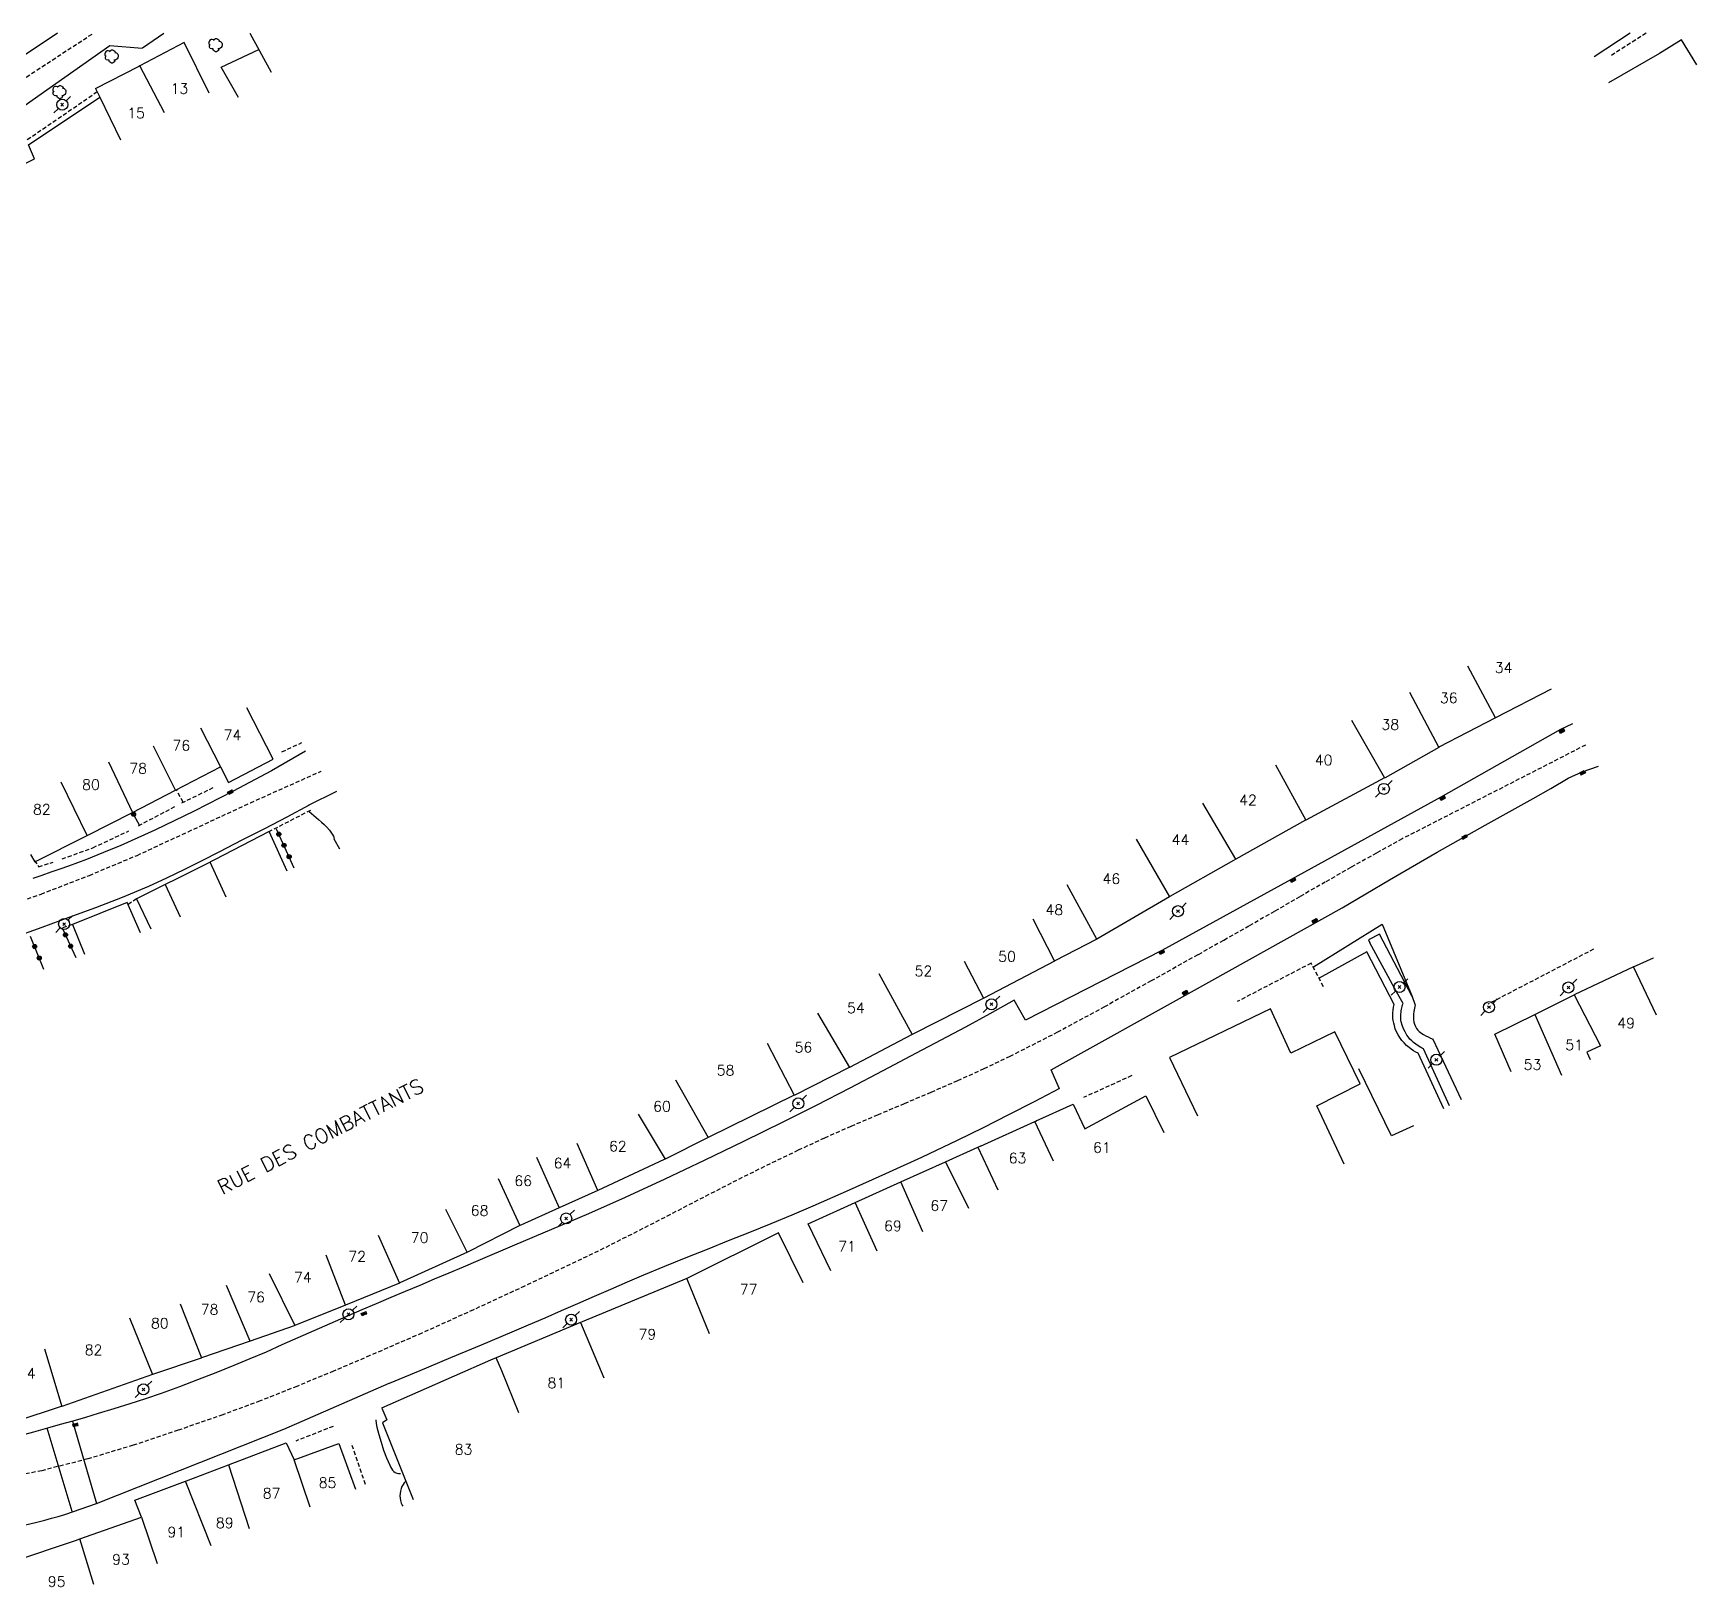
# Model space of a CAD drawing. Header units: millimetres. Extents: x 157999 to 159002, y 156999 to 158001.
# Drawn here: x 158355.3 to 158556.5, y 157812.1 to 158000 of the extents above; entities that cross this region are included whole.
import ezdxf
from ezdxf.enums import TextEntityAlignment as Align

# ---------------------------------------------------------------- set-up
doc = ezdxf.new("R2010")
doc.units = ezdxf.units.MM
doc.linetypes.add('DASHED', pattern=[0.75, 0.5, -0.25])
doc.layers.get('0').update_dxf_attribs({"linetype": 'CONTINUOUS'})
for name, color, linetype in [('W0001', 6, 'DASHED'), ('W0014', 7, 'CONTINUOUS'), ('W0017', 7, 'CONTINUOUS'), ('W0020', 2, 'CONTINUOUS'), ('W0101', 7, 'CONTINUOUS'), ('W0104', 1, 'CONTINUOUS'), ('W0105', 7, 'CONTINUOUS'), ('W0112', 1, 'DASHED'), ('W0300', 7, 'CONTINUOUS'), ('W0323', 7, 'CONTINUOUS'), ('W0333', 7, 'CONTINUOUS'), ('W0401', 7, 'CONTINUOUS'), ('W0473', 7, 'CONTINUOUS'), ('W0989', 7, 'CONTINUOUS'), ('W0991', 7, 'CONTINUOUS'), ('W1102', 7, 'CONTINUOUS')]:
    doc.layers.add(name, color=color, linetype=linetype)
doc.styles.get("Standard").update_dxf_attribs({"font": 'romans.shx', "width": 0.85})

# ---------------------------------------------------------------- blocks, each defined once
blk = doc.blocks.new('T473')
for p, q in [((-0.166667, 0.166667), (0.166667, -0.166667)), ((-0.166667, -0.166667), (0.166667, 0.166667)), ((0.500001, 0.500001), (1.000002, 1.000002)), ((-1.000002, -1.000002), (-0.500001, -0.500001))]:
    blk.add_line(p, q)
blk.add_ellipse((0, 0), major_axis=(0.471405, 0.471405), ratio=1, start_param=5.4977871438, end_param=11.780972451)
blk = doc.blocks.new('T300')
for p, q in [((-0.8, 0.51), (-0.86, 0.34)), ((-0.86, 0.34), (-0.86, 0.17)), ((-0.86, 0.17), (-0.74, 0.06)), ((-0.69, 0.63), (-0.8, 0.51)), ((-0.8, -0.06), (-0.74, 0.06)), ((-0.74, 0.06), (-0.69, 0.11)), ((-0.57, 0.69), (-0.69, 0.63)), ((-0.46, 0.69), (-0.57, 0.69)), ((-0.29, 0.63), (-0.46, 0.69)), ((-0.29, 0.63), (-0.17, 0.74)), ((-0.23, 0.57), (-0.29, 0.63)), ((-0.17, 0.74), (-0.06, 0.8)), ((-0.06, 0.8), (0.06, 0.8)), ((0.06, 0.8), (0.23, 0.74)), ((0.23, 0.74), (0.34, 0.63)), ((0.34, 0.63), (0.4, 0.51)), ((0.46, 0.46), (0.34, 0.46)), ((0.4, 0.51), (0.4, 0.46)), ((0.57, 0.4), (0.46, 0.46)), ((0.57, 0.4), (0.69, 0.29)), ((0.69, 0.29), (0.74, 0.17)), ((0.74, 0.06), (0.69, -0.17)), ((0.74, 0.17), (0.74, 0.06)), ((-0.8, -0.17), (-0.8, -0.06)), ((-0.8, -0.23), (-0.8, -0.17)), ((-0.74, -0.34), (-0.8, -0.23)), ((-0.69, -0.4), (-0.74, -0.34)), ((-0.51, -0.46), (-0.69, -0.4)), ((-0.4, -0.46), (-0.51, -0.46)), ((-0.4, -0.46), (-0.34, -0.46)), ((-0.34, -0.46), (-0.34, -0.4)), ((-0.34, -0.51), (-0.34, -0.46)), ((-0.29, -0.63), (-0.34, -0.51)), ((-0.17, -0.74), (-0.29, -0.63)), ((-0.06, -0.8), (-0.17, -0.74)), ((0.06, -0.8), (-0.06, -0.8)), ((0.17, -0.74), (0.06, -0.8)), ((0.23, -0.69), (0.17, -0.74)), ((0.29, -0.46), (0.23, -0.46)), ((0.29, -0.63), (0.23, -0.69)), ((0.46, -0.4), (0.29, -0.46)), ((0.34, -0.51), (0.29, -0.63)), ((0.34, -0.51), (0.34, -0.46)), ((0.57, -0.34), (0.46, -0.4)), ((0.63, -0.29), (0.57, -0.34)), ((0.69, -0.17), (0.63, -0.29))]:
    blk.add_line(p, q)
blk = doc.blocks.new('T401')
for p, q in [((-0.3, 0.3), (0, 0.3)), ((-0.3, -0.25), (-0.3, 0.3)), ((-0.3, 0.15), (0, 0.15)), ((-0.3, 0), (0, 0)), ((0, 0.3), (0, -0.25)), ((-0.3, -0.15), (0, -0.15)), ((-0.3, -0.25), (-0.3, -0.3)), ((-0.3, -0.3), (0, -0.3)), ((0, -0.3), (0, -0.25))]:
    blk.add_line(p, q)
blk = doc.blocks.new('t323o')
at = {"color": 0, "linetype": 'Continuous'}
for radius in [0.25, 0.15]:
    blk.add_circle((0, 0), radius, dxfattribs=at)

msp = doc.modelspace()

# ---------------------------------------------------------------- linework, layer by layer
at = {"layer": 'W0001'}
for points in [[(158343.82, 157987.74), (158362.59, 158000)], [(158543.08, 157913.92), (158520.91, 157902.59), (158517.79, 157900.87), (158514.7, 157899.13), (158511.61, 157897.36), (158508.53, 157895.59), (158505.45, 157893.81), (158502.37, 157892.04), (158499.28, 157890.28), (158496.17, 157888.55), (158490.54, 157885.41), (158484.9, 157882.27), (158479.22, 157879.2), (158473.46, 157876.27), (158470.3, 157874.76), (158467.11, 157873.32), (158463.9, 157871.92), (158460.67, 157870.55), (158457.45, 157869.19), (158454.23, 157867.81), (158451.02, 157866.39), (158447.84, 157864.92), (158444.45, 157863.29), (158441.08, 157861.62), (158437.73, 157859.92), (158434.39, 157858.19), (158431.05, 157856.47), (158427.7, 157854.76), (158424.34, 157853.07), (158420.95, 157851.43), (158414.77, 157848.5), (158408.57, 157845.63), (158402.33, 157842.82), (158396.06, 157840.09), (158391.65, 157838.22), (158387.22, 157836.38), (158382.76, 157834.61), (158378.26, 157832.95), (158372.85, 157831.06), (158367.41, 157829.25), (158361.92, 157827.6), (158356.36, 157826.18), (158351.87, 157825.28)], [(158247.02, 157874.75), (158270.2, 157876.86), (158277.57, 157877.53), (158284.96, 157878.19), (158292.34, 157878.94), (158299.69, 157879.94), (158305.32, 157880.89), (158310.93, 157881.98), (158316.51, 157883.22), (158322.06, 157884.59), (158327.73, 157886.18), (158333.35, 157887.93), (158338.94, 157889.79), (158344.5, 157891.7), (158350.4, 157893.78), (158356.28, 157895.91), (158362.12, 157898.17), (158367.89, 157900.59), (158374.07, 157903.45), (158381.61, 157906.95), (158390.17, 157910.77), (158390.17, 157910.77)]]:
    msp.add_lwpolyline(points, dxfattribs=at)
at = {"layer": 'W0014'}
for points in [[(158358.26, 158000), (158355.8, 157998.35), (158352.23, 157995.98), (158348.64, 157993.61)], [(158368.55, 157998.23), (158371.13, 158000)], [(158548.49, 158000), (158544.13, 157997.17)], [(158330.29, 157975.55), (158332.43, 157976.8), (158334.55, 157978.07), (158336.66, 157979.37), (158338.75, 157980.69), (158340.85, 157982.05), (158342.93, 157983.43), (158345, 157984.84), (158347.07, 157986.25), (158349.28, 157987.77), (158351.49, 157989.3), (158353.69, 157990.84), (158355.89, 157992.38), (158358.07, 157993.91), (158360.24, 157995.45), (158362.41, 157996.99), (158364.58, 157998.53)], [(158364.58, 157998.53), (158368.52, 157998.18)], [(158541.51, 157916.48), (158540.07, 157915.79), (158525.57, 157907.64), (158507.49, 157897.65), (158491.82, 157889.09), (158475.34, 157880.64)], [(158388.26, 157913.18), (158384.17, 157910.82), (158379.5, 157908.36), (158374.8, 157905.95), (158370.05, 157903.64), (158368, 157902.7), (158365.94, 157901.79), (158363.85, 157900.92), (158361.76, 157900.1)], [(158513.66, 157894.26), (158519.39, 157897.63), (158525.15, 157900.96), (158530.94, 157904.24), (158536.75, 157907.48), (158538.87, 157908.69), (158540.98, 157909.93), (158542.66, 157910.7), (158544.64, 157911.37)], [(158388.64, 157906.64), (158392.07, 157908.37)], [(158352.83, 157890.63), (158356.41, 157891.92), (158359.66, 157893.11), (158362.9, 157894.3), (158366.13, 157895.54), (158369.33, 157896.87), (158371.5, 157897.86), (158373.65, 157898.91), (158375.77, 157899.98), (158377.9, 157901.06), (158380.62, 157902.45), (158383.33, 157903.84), (158386.04, 157905.26), (158388.73, 157906.69)], [(158361.76, 157900.1), (158360.69, 157899.69), (158359.61, 157899.3), (158358.53, 157898.92), (158357.45, 157898.55), (158356.37, 157898.17), (158355.29, 157897.8)], [(158479.43, 157872.45), (158478.46, 157874.67), (158495.42, 157884.08), (158513.66, 157894.26)], [(158473.96, 157883.06), (158471.02, 157881.43), (158468.07, 157879.82), (158465.1, 157878.23), (158462.14, 157876.65), (158458.11, 157874.53), (158454.08, 157872.43), (158450.04, 157870.35), (158445.98, 157868.31), (158441.25, 157865.98), (158436.49, 157863.69), (158431.72, 157861.44), (158426.93, 157859.23), (158422.49, 157857.26), (158418.03, 157855.34), (158413.56, 157853.44), (158409.09, 157851.54), (158407.34, 157850.8), (158405.58, 157850.06), (158403.83, 157849.32), (158402.08, 157848.58), (158400.32, 157847.85), (158398.57, 157847.11), (158396.82, 157846.37), (158395.07, 157845.62), (158393.13, 157844.78), (158391.2, 157843.94), (158389.28, 157843.08), (158387.35, 157842.23), (158385.42, 157841.38), (158383.49, 157840.53), (158381.55, 157839.71), (158379.6, 157838.9), (158377.42, 157838.02), (158375.22, 157837.16), (158373.02, 157836.33), (158370.81, 157835.53), (158368.91, 157834.88), (158367.01, 157834.26), (158365.1, 157833.67), (158363.18, 157833.08), (158361.65, 157832.62), (158360.12, 157832.18), (158358.58, 157831.75), (158357.04, 157831.32), (158355.38, 157830.85), (158353.71, 157830.38)], [(158475.34, 157880.64), (158473.96, 157883.06)], [(158398.44, 157836.78), (158402.15, 157838.31), (158405.85, 157839.85), (158409.55, 157841.4), (158413.25, 157842.96), (158415.24, 157843.82), (158417.24, 157844.68), (158419.23, 157845.54), (158421.21, 157846.41), (158423.2, 157847.28), (158425.2, 157848.15), (158427.19, 157849), (158429.19, 157849.85), (158431.74, 157850.91), (158434.31, 157851.95), (158436.87, 157852.98), (158439.44, 157854.01), (158442.01, 157855.04), (158444.58, 157856.08), (158447.13, 157857.13), (158449.68, 157858.21), (158454.07, 157860.14), (158458.45, 157862.1), (158462.81, 157864.11), (158467.14, 157866.16), (158470.25, 157867.68), (158473.34, 157869.24), (158476.42, 157870.82), (158479.48, 157872.45)], [(158385.64, 157831.21), (158398.39, 157836.76)], [(158362.98, 157822.2), (158385.64, 157831.21)], [(158346.96, 157818.44), (158348.03, 157818.55), (158349.1, 157818.68), (158350.17, 157818.83), (158351.23, 157819.01), (158352.41, 157819.22), (158353.58, 157819.46), (158354.75, 157819.73), (158355.92, 157820), (158356.74, 157820.2), (158357.55, 157820.42), (158358.35, 157820.64), (158359.16, 157820.88)], [(158359.16, 157820.88), (158362.98, 157822.2)]]:
    msp.add_lwpolyline(points, dxfattribs=at)
at = {"layer": 'W0017'}
for points in [[(158388.7, 157905.89), (158388.99, 157905.65), (158389.28, 157905.41), (158389.57, 157905.16), (158389.85, 157904.91), (158390.19, 157904.61), (158390.52, 157904.31), (158390.85, 157903.99), (158391.15, 157903.65), (158391.32, 157903.41), (158391.49, 157903.16), (158391.63, 157902.89), (158391.75, 157902.62)], [(158391.71, 157902.6), (158392.37, 157901.39)], [(158396.75, 157832.33), (158396.82, 157831.88), (158396.91, 157831.44), (158397.01, 157830.99), (158397.12, 157830.56), (158397.4, 157829.61), (158397.71, 157828.68), (158398.06, 157827.75), (158398.46, 157826.85), (158398.56, 157826.66), (158398.66, 157826.45), (158398.78, 157826.26), (158398.94, 157826.1), (158399.12, 157825.98), (158399.32, 157825.9), (158399.53, 157825.85), (158399.74, 157825.84)]]:
    msp.add_lwpolyline(points, dxfattribs=at)
at = {"layer": 'W0020'}
for points in [[(158360.05, 157821.24), (158357.02, 157831.31)], [(158360.07, 157832.18), (158362.98, 157822.2)]]:
    msp.add_lwpolyline(points, dxfattribs=at)
at = {"layer": 'W0101'}
for points in [[(158381.52, 158000), (158384.12, 157995.3)], [(158373.58, 157998.89), (158368.23, 157996.06)], [(158376.63, 157992.75), (158373.58, 157998.89)], [(158556.53, 157996.2), (158554.68, 157999.19), (158552.03, 157997.57), (158545.87, 157994.02)], [(158368.23, 157996.06), (158368.12, 157996), (158362.84, 157993.28)], [(158349.35, 157980.69), (158350.61, 157981.34), (158350.17, 157982.17), (158355.47, 157984.83), (158355.47, 157984.83), (158354.76, 157986.52), (158363.38, 157992.26)], [(158362.86, 157993.33), (158363.38, 157992.26)], [(158538.91, 157920.7), (158532.19, 157917.21)], [(158384.35, 157912.23), (158381.17, 157918.41)], [(158532.19, 157917.21), (158525.34, 157913.66), (158525.33, 157913.65)], [(158525.33, 157913.65), (158518.83, 157909.98), (158518.78, 157909.98)], [(158372.55, 157908.48), (158377.98, 157911.31)], [(158377.98, 157911.31), (158378.95, 157909.39)], [(158378.95, 157909.39), (158384.35, 157912.23)], [(158518.78, 157909.98), (158509.26, 157904.84)], [(158367.35, 157905.77), (158372.55, 157908.48)], [(158361.86, 157902.99), (158367.35, 157905.77)], [(158509.26, 157904.84), (158509.23, 157904.83), (158500.77, 157900.12)], [(158355.01, 157900.71), (158355.54, 157899.79), (158361.86, 157902.99)], [(158500.77, 157900.12), (158500.5, 157899.97), (158492.8, 157895.62), (158492.75, 157895.59)], [(158492.75, 157895.59), (158483.97, 157890.45)], [(158483.97, 157890.45), (158478.89, 157887.82), (158478.86, 157887.81)], [(158478.86, 157887.81), (158470.3, 157883.33)], [(158548.9, 157887.1), (158541.69, 157883.72)], [(158548.9, 157887.1), (158551.3, 157888.19), (158551.3, 157888.19)], [(158470.3, 157883.33), (158461.64, 157878.92)], [(158536.94, 157881.35), (158541.69, 157883.72)], [(158504.97, 157882.05), (158492.78, 157876.14)], [(158513.88, 157863.25), (158510.57, 157870.3), (158515.84, 157872.97), (158515.84, 157872.96), (158512.76, 157879.23), (158507.42, 157876.68), (158504.97, 157882.05)], [(158532.12, 157878.95), (158536.94, 157881.35)], [(158461.64, 157878.92), (158461.56, 157878.88), (158454.06, 157874.94)], [(158534.1, 157874.43), (158532.12, 157878.95)], [(158492.78, 157876.14), (158496.16, 157869.08)], [(158454.06, 157874.94), (158454.03, 157874.93), (158447.45, 157871.61), (158447.38, 157871.58)], [(158447.38, 157871.58), (158436.96, 157866.47), (158436.95, 157866.46)], [(158481.13, 157870.49), (158482.53, 157867.5), (158489.9, 157871.49), (158492.06, 157867.06)], [(158476.48, 157868.39), (158476.72, 157868.5), (158476.63, 157868.49), (158481.13, 157870.49)], [(158469.59, 157865.29), (158469.95, 157865.45), (158469.9, 157865.43), (158476.48, 157868.39)], [(158436.95, 157866.46), (158431.75, 157863.86)], [(158469.59, 157865.29), (158471.99, 157860.14)], [(158431.75, 157863.86), (158431.65, 157863.81), (158423.64, 157860.08)], [(158460.25, 157861.09), (158465.67, 157863.52), (158465.69, 157863.54)], [(158465.69, 157863.54), (158468.44, 157857.93)], [(158454.74, 157858.6), (158460.25, 157861.09)], [(158423.64, 157860.08), (158418.94, 157857.96)], [(158418.94, 157857.96), (158414.29, 157855.86), (158414.18, 157855.81)], [(158449.08, 157856.05), (158454.74, 157858.6)], [(158414.18, 157855.81), (158407.85, 157852.59)], [(158445.47, 157854.95), (158434.4, 157849.41)], [(158448.44, 157848.88), (158445.47, 157854.95)], [(158451.82, 157850.33), (158449.08, 157856.05)], [(158407.85, 157852.59), (158399.68, 157848.88), (158399.62, 157848.86)], [(158399.62, 157848.86), (158393.09, 157846.21)], [(158434.4, 157849.41), (158421.72, 157844.19), (158421.51, 157844.1)], [(158393.09, 157846.21), (158386.97, 157843.74)], [(158386.97, 157843.74), (158386.89, 157843.7), (158381.57, 157841.85)], [(158421.51, 157844.1), (158411.31, 157839.82)], [(158381.57, 157841.85), (158375.7, 157839.81)], [(158375.7, 157839.81), (158375.65, 157839.8), (158369.74, 157837.8)], [(158411.31, 157839.82), (158410.65, 157839.54), (158397.47, 157833.74)], [(158369.74, 157837.8), (158358.78, 157833.95)], [(158358.78, 157833.95), (158358.72, 157833.93), (158353.22, 157832.13)], [(158397.51, 157833.74), (158398.1, 157832.33), (158397.56, 157831.96), (158401.28, 157822.71)], [(158378.96, 157826.89), (158378.96, 157826.89), (158385.92, 157829.53)], [(158385.92, 157829.53), (158386.89, 157827.51)], [(158386.89, 157827.51), (158392.29, 157829.48), (158394.32, 157823.95)], [(158373.76, 157824.92), (158373.86, 157824.96), (158373.87, 157824.95), (158378.96, 157826.89)], [(158367.63, 157822.6), (158373.76, 157824.92)], [(158368.42, 157820.57), (158367.63, 157822.6)], [(158360.96, 157817.93), (158368.42, 157820.57)], [(158352.88, 157815.21), (158360.43, 157817.75), (158360.96, 157817.93)]]:
    msp.add_lwpolyline(points, dxfattribs=at)
at = {"layer": 'W0104'}
for points in [[(158380.16, 157992.22), (158378.08, 157995.91), (158382.61, 157998.02)], [(158383.85, 157903.47), (158376.17, 157899.5), (158367.84, 157895.33), (158369.56, 157891.7)], [(158386.04, 157898.69), (158383.85, 157903.47)], [(158378.67, 157895.53), (158376.72, 157899.78)], [(158371.27, 157897.05), (158373.12, 157893.14)], [(158366.71, 157894.89), (158360.07, 157892.23), (158361.55, 157888.66)], [(158368.32, 157891.22), (158366.71, 157894.89)], [(158465.69, 157863.54), (158469.59, 157865.29)]]:
    msp.add_lwpolyline(points, dxfattribs=at)
at = {"layer": 'W0105'}
for points in [[(158510.17, 157887.1), (158518.47, 157892.25), (158522.11, 157883.54), (158518.15, 157891.06), (158516.83, 157890.36), (158517, 157890)], [(158520.22, 157884.1), (158517, 157890)], [(158516.64, 157888.91), (158510.85, 157885.73)], [(158519.95, 157882.55), (158516.64, 157888.91)], [(158521.02, 157882.67), (158520.22, 157884.1)], [(158519.99, 157880.01), (158519.89, 157880.3), (158519.82, 157880.6), (158519.78, 157880.9), (158519.76, 157881.2), (158519.77, 157881.54), (158519.8, 157881.88), (158519.86, 157882.22), (158519.95, 157882.55)], [(158523.48, 157877.2), (158523.16, 157877.36), (158522.85, 157877.54), (158522.56, 157877.74), (158522.28, 157877.96), (158522.06, 157878.16), (158521.85, 157878.38), (158521.65, 157878.61), (158521.48, 157878.86), (158521.25, 157879.24), (158521.06, 157879.63), (158520.9, 157880.05), (158520.79, 157880.47), (158520.76, 157880.66), (158520.75, 157880.85), (158520.74, 157881.04), (158520.75, 157881.23), (158520.76, 157881.41), (158520.78, 157881.6), (158520.8, 157881.79), (158520.83, 157881.97), (158520.86, 157882.15), (158520.9, 157882.33), (158520.95, 157882.5), (158521.02, 157882.67)], [(158522.85, 157876.66), (158522.56, 157876.8), (158522.28, 157876.96), (158522.01, 157877.14), (158521.75, 157877.34), (158521.43, 157877.61), (158521.13, 157877.9), (158520.85, 157878.22), (158520.61, 157878.57), (158520.41, 157878.9), (158520.22, 157879.24), (158520.07, 157879.62), (158519.99, 157880.01)], [(158526.61, 157870.29), (158523.48, 157877.2)], [(158525.94, 157869.92), (158522.83, 157876.66)]]:
    msp.add_lwpolyline(points, dxfattribs=at)
at = {"layer": 'W0112'}
for points in [[(158550.41, 158000), (158546.23, 157997.33)], [(158363.07, 157992.9), (158350.71, 157984.42)], [(158385.41, 157913.12), (158387.83, 157914.22)], [(158373.48, 157907.02), (158372.65, 157908.53)], [(158373.29, 157906.93), (158377.32, 157908.89)], [(158368.05, 157904.17), (158372.55, 157906.53)], [(158388.87, 157906.02), (158383.83, 157903.45)], [(158358.82, 157900.15), (158362.54, 157901.51), (158366.91, 157903.55)], [(158355.45, 157899.96), (158356.01, 157899.23)], [(158355.97, 157899.2), (158357.73, 157899.77)], [(158367.84, 157895.33), (158366.82, 157894.66)], [(158360.07, 157892.23), (158358.85, 157891.81)], [(158544.05, 157889.24), (158531.28, 157882.6)], [(158511.39, 157884.71), (158509.89, 157887.55), (158500.95, 157882.9)], [(158488.19, 157873.95), (158482.35, 157871.3)], [(158391.61, 157831.54), (158387.08, 157829.76)], [(158395.51, 157824.51), (158393.81, 157829.48)], [(158400.39, 157824.93), (158400.21, 157824.72), (158400.06, 157824.5), (158399.93, 157824.26), (158399.83, 157824.01), (158399.75, 157823.72), (158399.7, 157823.43), (158399.68, 157823.14), (158399.7, 157822.85), (158399.76, 157822.56), (158399.84, 157822.27), (158399.96, 157822), (158400.03, 157821.87)]]:
    msp.add_lwpolyline(points, dxfattribs=at)
at = {"layer": 'W0323'}
for points in [[(158368.2, 157904.24), (158367.35, 157905.77)], [(158386.91, 157899.06), (158384.76, 157903.75)], [(158358.85, 157891.81), (158360.47, 157888.25)], [(158356.62, 157886.79), (158355.01, 157890.77)]]:
    msp.add_lwpolyline(points, dxfattribs=at)
at = {"layer": 'W0333'}
for points in [[(158522.08, 157883.63), (158522.49, 157882.49)], [(158522.49, 157882.49), (158522.43, 157882.3), (158522.39, 157882.1), (158522.35, 157881.89), (158522.33, 157881.69), (158522.29, 157881.37), (158522.27, 157881.06), (158522.28, 157880.74), (158522.33, 157880.42), (158522.4, 157880.16), (158522.51, 157879.91), (158522.64, 157879.67), (158522.8, 157879.45), (158522.95, 157879.29), (158523.12, 157879.16), (158523.3, 157879.04), (158523.48, 157878.93), (158523.76, 157878.77), (158524.05, 157878.63), (158524.35, 157878.5), (158524.65, 157878.38)], [(158524.6, 157878.36), (158528.02, 157871.07)], [(158522.28, 157867.9), (158519.62, 157866.66), (158515.65, 157874.79)]]:
    msp.add_lwpolyline(points, dxfattribs=at)
at = {"layer": 'W1102'}
for points in [[(158371.22, 157990.38), (158368.23, 157996.06)], [(158363.38, 157992.26), (158365.87, 157987.1)], [(158532.19, 157917.21), (158528.84, 157923.48)], [(158521.8, 157920.34), (158525.33, 157913.65)], [(158375.55, 157916.01), (158377.98, 157911.31)], [(158514.77, 157916.93), (158518.78, 157909.98)], [(158372.55, 157908.48), (158369.86, 157913.79)], [(158364.44, 157911.9), (158367.35, 157905.77)], [(158505.57, 157911.54), (158509.26, 157904.84)], [(158361.86, 157902.99), (158358.73, 157909.42)], [(158500.77, 157900.12), (158496.8, 157906.91)], [(158488.74, 157902.56), (158492.75, 157895.59)], [(158483.96, 157890.45), (158480.37, 157897.01)], [(158476.23, 157892.9), (158478.86, 157887.81)], [(158467.94, 157887.81), (158470.27, 157883.31)], [(158551.68, 157881.27), (158548.9, 157887.1)], [(158457.59, 157886.29), (158461.64, 157878.92)], [(158541.69, 157883.72), (158544.91, 157877.56), (158543.25, 157876.79), (158543.66, 157875.91)], [(158450.18, 157881.51), (158454.06, 157874.94)], [(158536.94, 157881.35), (158540.19, 157874.02)], [(158444.11, 157877.87), (158447.38, 157871.58)], [(158433.01, 157873.43), (158436.95, 157866.46)], [(158428.51, 157869.29), (158431.75, 157863.86)], [(158478.75, 157863.61), (158476.48, 157868.39)], [(158423.64, 157860.08), (158421.12, 157865.73)], [(158416.19, 157864.09), (158418.94, 157857.96)], [(158411.58, 157861.53), (158414.18, 157855.81)], [(158462.91, 157855.08), (158460.25, 157861.09)], [(158405.21, 157857.79), (158407.82, 157852.58)], [(158457.39, 157852.72), (158454.74, 157858.61)], [(158397.06, 157854.68), (158399.62, 157848.86)], [(158393.09, 157846.21), (158390.77, 157852.24)], [(158383.87, 157850.01), (158386.97, 157843.74)], [(158434.39, 157849.4), (158437.07, 157842.77)], [(158381.57, 157841.85), (158378.71, 157848.57)], [(158373.12, 157846.36), (158375.7, 157839.81)], [(158366.96, 157844.68), (158369.74, 157837.8)], [(158421.51, 157844.1), (158424.36, 157837.42)], [(158356.68, 157840.9), (158358.78, 157833.95)], [(158414.07, 157833.18), (158412, 157838.25), (158411.31, 157839.82)], [(158378.96, 157826.89), (158381.43, 157819.17)], [(158388.83, 157821.78), (158386.89, 157827.51)], [(158376.87, 157817.09), (158373.76, 157824.92)], [(158368.42, 157820.57), (158370.34, 157814.96)], [(158362.67, 157812.43), (158360.96, 157817.93)]]:
    msp.add_lwpolyline(points, dxfattribs=at)

# ---------------------------------------------------------------- block references
at = {"layer": 'W0300'}
for p in [(158364.86, 157997.19), (158377.44, 157998.56), (158358.55, 157992.88)]:
    msp.add_blockref('T300', p, dxfattribs=at)
at = {"layer": 'W0323'}
for p, rotation in [((158367.47, 157905.56), 119.0132261196387), ((158385.03, 157903.15), 114.6679699365748), ((158385.66, 157901.79), 114.6679699365748), ((158386.28, 157900.43), 114.6679699365748), ((158359.23, 157890.98), 294.5374844903492), ((158355.5, 157889.57), 112.005292759237), ((158359.85, 157889.61), 294.5374844903492), ((158356.06, 157888.18), 112.005292759237)]:
    msp.add_blockref('t323o', p, dxfattribs=dict(at, rotation=rotation))
at = {"layer": 'W0401'}
for p, rotation in [((158540.16, 157915.75), 119.0791472174904), ((158542.8, 157910.44), 297.437707504731), ((158379.11, 157908.35), 117.5759865057107), ((158525.74, 157907.65), 119.3536115390982), ((158528.51, 157902.68), 299.524938183006), ((158507.65, 157897.73), 118.9344291693562), ((158510.4, 157892.55), 299.1737093653164), ((158491.77, 157889.01), 117.1350568136514), ((158494.71, 157883.86), 299.0098462969386), ((158395.27, 157845.31), 113.1894477754317), ((158360.41, 157831.87), 105.938710197843)]:
    msp.add_blockref('T401', p, dxfattribs=dict(at, rotation=rotation))
at = {"layer": 'W0473'}
for p in [(158358.84, 157991.37), (158518.69, 157908.63), (158359.07, 157892.28), (158493.79, 157893.84), (158520.58, 157884.67), (158541.01, 157884.61), (158471.23, 157882.58), (158531.41, 157882.23), (158525.04, 157875.87), (158447.86, 157870.59), (158419.79, 157856.68), (158393.46, 157845.09), (158420.39, 157844.44), (158368.66, 157836.01)]:
    msp.add_blockref('T473', p, dxfattribs=at)

# ---------------------------------------------------------------- texts
at = {"layer": 'W0989'}
msp.add_text('RUE DES COMBATTANTS', height=1.75, rotation=27.1763, dxfattribs=at).set_placement((158378.19, 157859.52))
at = {"layer": 'W0991'}
for s, p in [('13', (158373.01, 157993.32)), ('15', (158367.77, 157990.35)), ('34', (158533.17, 157923.28)), ('36', (158526.54, 157919.63)), ('74', (158379.43, 157915.13)), ('38', (158519.47, 157916.41)), ('76', (158373.24, 157913.88)), ('78', (158368.02, 157911.1)), ('40', (158511.4, 157912.11)), ('80', (158362.31, 157909.14)), ('42', (158502.25, 157907.27)), ('82', (158356.37, 157906.15)), ('44', (158494.09, 157902.47)), ('46', (158485.73, 157897.76)), ('48', (158478.83, 157894.01)), ('52', (158463, 157886.6)), ('50', (158473.11, 157888.37)), ('54', (158454.84, 157882.14)), ('49', (158547.99, 157880.3)), ('56', (158448.49, 157877.38)), ('51', (158541.71, 157877.67)), ('58', (158439.07, 157874.61)), ('53', (158536.67, 157875.29)), ('60', (158431.38, 157870.24)), ('62', (158426.04, 157865.42)), ('61', (158484.58, 157865.26)), ('64', (158419.34, 157863.37)), ('63', (158474.38, 157863.99)), ('66', (158414.59, 157861.24)), ('68', (158409.32, 157857.63)), ('67', (158464.91, 157858.23)), ('70', (158402.07, 157854.36)), ('69', (158459.31, 157855.77)), ('71', (158453.76, 157853.3)), ('72', (158394.51, 157852.09)), ('74', (158387.94, 157849.58)), ('76', (158382.29, 157847.17)), ('77', (158441.86, 157848.12)), ('78', (158376.66, 157845.69)), ('80', (158370.64, 157844.01)), ('79', (158429.61, 157842.68)), ('82', (158362.63, 157840.78)), ('84', (158354.55, 157837.94)), ('81', (158418.61, 157836.8)), ('83', (158407.38, 157828.76)), ('85', (158390.93, 157824.73)), ('87', (158384.16, 157823.45)), ('91', (158372.63, 157818.75)), ('89', (158378.49, 157819.87)), ('93', (158365.95, 157815.45)), ('95', (158358.17, 157812.77))]:
    msp.add_text(s, height=1.25, dxfattribs=at).set_placement(p, align=Align.MIDDLE_CENTER)

doc.saveas('drawing.dxf')
